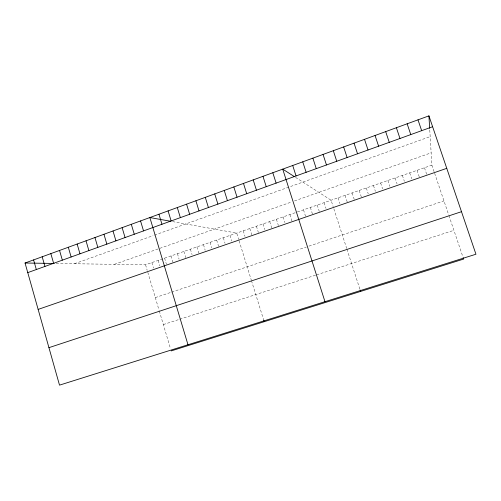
<?xml version="1.0" encoding="UTF-8"?>
<svg xmlns="http://www.w3.org/2000/svg" width="501" height="501" viewBox="0 0 501 501"><rect width="100%" height="100%" fill="white"/><g stroke="black" fill="none" stroke-linecap="round" stroke-linejoin="round"><path stroke-width="0.38" stroke-dasharray="2.5 1.88" d="M74.474 263.745L153.043 235.664M154.521 235.132L430.171 136.604M114.385 264.334L291.695 201.916M294.45 200.945L431.142 152.824M56.193 263.476L145.553 264.791L295.314 212.687M297.356 211.973L431.887 165.167L429.714 129.02M155.31 297.594L170.929 292.365M171.643 292.127L306.261 247.037M309.004 246.116L443.967 200.907M163.332 324.567L179.045 319.469M179.765 319.231L315.949 275.062M316.638 274.842L453.912 230.316M172.532 221.599L236.704 233.078L238.658 239.372M295.49 177.335L331.086 200.237L333.184 206.719M431.887 165.167L434.142 171.837M434.63 173.283L448.683 214.854M448.927 215.587L462.899 256.913M424.46 167.754L426.702 174.404M417.07 170.321L419.299 176.966M409.712 172.883L411.684 178.776M402.391 175.431L404.357 181.306M395.107 177.961L397.061 183.829M387.855 180.485L389.797 186.341M380.641 182.997L382.576 188.839M373.464 185.495L375.387 191.326M366.319 187.981L368.229 193.799M359.204 190.455L361.34 196.987M352.122 192.923L354.251 199.436M345.076 195.371L347.193 201.872M338.069 197.814L339.941 203.581M333.86 208.811L346.705 248.496M346.936 249.21L359.918 289.327M324.141 202.655L325.994 208.403M317.227 205.059L319.3 211.51M310.344 207.458L312.405 213.896M303.493 209.838L305.547 216.263M289.885 214.572L291.92 220.972M283.134 216.92L284.931 222.601M276.408 219.263L278.418 225.638M269.713 221.592L271.717 227.955M263.05 223.909L264.822 229.552M256.418 226.22L258.403 232.552M249.817 228.512L251.79 234.837M243.248 230.798L244.995 236.409M239.109 240.812L251.258 279.984M251.471 280.679L263.776 320.339M229.997 235.414L231.725 241M223.321 237.737L225.037 243.311M216.67 240.048L218.599 246.304M210.057 242.346L211.76 247.901M203.475 244.638L205.166 250.181M196.918 246.918L198.809 253.143M190.393 249.191L192.071 254.708M183.898 251.452L185.777 257.646M177.435 253.7L179.095 259.192M170.998 255.936L172.858 262.111M164.591 258.165L166.445 264.328M158.216 260.382L159.85 265.849M151.872 262.593L153.494 268.048M145.553 264.791L147.169 270.233M147.789 272.312L159.093 310.307M159.312 311.058L170.515 348.715"/><path stroke-width="0.75" d="M25.05 263.019L428.925 115.863L475.95 254.232L59.513 385.137L25.05 263.019L54.114 263.445M27.762 272.625L432.62 126.722M38.139 309.405L446.76 168.342M48.935 347.656L461.496 211.691M171.167 350.919L463.632 259.073L463.143 257.633M170.415 221.223L149.855 217.547L187.988 344.757M294.5 176.703L282.727 169.131L324.98 301.69M417.997 119.839L421.66 130.667M407.15 123.797L410.782 134.587M396.379 127.717L399.986 138.483M385.682 131.619L389.258 142.347M375.061 135.489L378.612 146.179M364.515 139.328L368.035 149.993M354.038 143.148L357.539 153.776M343.642 146.937L347.112 157.533M333.309 150.701L336.753 161.266M323.057 154.433L326.477 164.973M360.144 290.029L360.601 291.432M312.868 158.147L316.263 168.649M302.754 161.836L306.124 172.306M292.709 165.493L296.047 175.939M272.82 172.739L276.114 183.122M262.975 176.327L266.244 186.679M253.199 179.89L256.443 190.211M243.486 183.429L246.711 193.718M233.842 186.942L237.036 197.2M224.26 190.436L227.435 200.663M263.776 320.339L264.202 321.705M214.741 193.9L217.891 204.101M205.285 197.344L208.416 207.52M195.897 200.769L199.003 210.908M186.566 204.17L189.647 214.278M177.298 207.546L180.36 217.628M168.092 210.902L171.129 220.954M158.942 214.234L161.961 224.26M140.549 220.935L143.524 230.905M131.312 224.298L134.268 234.243M122.131 227.642L125.062 237.555M113.013 230.967L115.925 240.849M103.957 234.268L106.845 244.119M94.958 237.543L97.827 247.369M86.022 240.806L88.871 250.6M77.141 244.037L79.966 253.807M68.318 247.256L71.123 256.994M59.55 250.45L62.337 260.163M50.839 253.619L53.613 263.307M42.19 256.775L44.94 266.432M33.592 259.906L36.322 269.538M428.925 115.863L429.676 128.344"/></g></svg>
